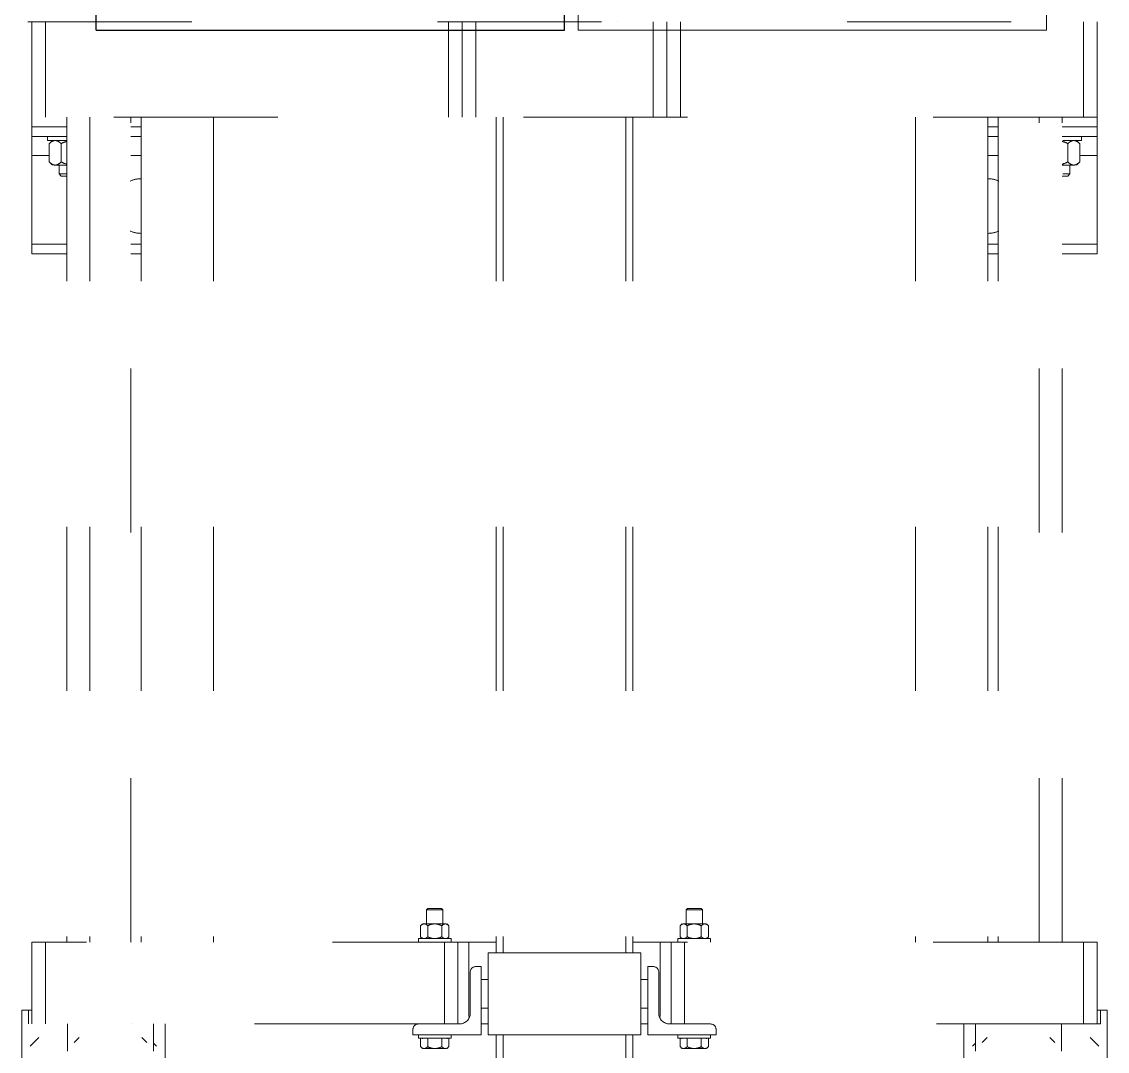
# Model space of a CAD drawing. Extents: x -181672 to 290600, y -29000 to 395522.
# Drawn here: x 4989 to 5784, y 33069 to 33823 of the extents above; entities that cross this region are included whole.
import ezdxf

# ---------------------------------------------------------------- set-up
doc = ezdxf.new("R2010")
doc.units = 0
doc.header["$LTSCALE"] = 10
doc.linetypes.add('XFM7Q20PCW-200K$0$ACAD_ISO03W100', pattern=[30, 12, -18])
for name, color, linetype, lineweight in [('XFM7P20PCW$0$M-PIPE--2', 252, 'Continuous', 9), ('XFM7P20PCW$0$M-PIPE--4', 252, 'Continuous', 9), ('XFM7Q20PCW-200K$0$PCW EQ (FUTURE)', 252, 'XFM7Q20PCW-200K$0$ACAD_ISO03W100', 9)]:
    doc.layers.add(name, color=color, linetype=linetype, lineweight=lineweight)
doc.layers.add('XFM7P20PCW$0$P-PCWR-20.7-P', color=252, linetype='Continuous')

# ---------------------------------------------------------------- blocks, each defined once
blk = doc.blocks.new('XFM7P20PCW$0$SL200')
for p, q in [((4.445, 17.145), (1.5875, 17.145)), ((1.5875, -17.145), (1.5875, 17.145)), ((4.445, -17.145), (4.445, 17.145)), ((1.5875, 12.303125), (0, 12.303125)), ((0, -12.303125), (0, 12.303125)), ((1.5875, -12.303125), (0, -12.303125)), ((4.445, -17.145), (1.5875, -17.145))]:
    blk.add_line(p, q)
blk = doc.blocks.new('XFM7P20PCW$0$A$C58ffb4ec')
for p, q in [((0, 25), (0, 22.142)), ((0, 25), (34.29, 25)), ((34.29, 25), (34.29, 22.142)), ((0, 22.142), (34.29, 22.142)), ((0, 2.858), (34.29, 2.858)), ((0, 0), (0, 2.858)), ((34.29, 0), (34.29, 2.858)), ((0, 0), (34.29, 0))]:
    blk.add_line(p, q)
for points in [[(5.64, 22.142), (5.64, 21.603, -0.184243), (4.354, 18.232, 0.231706), (4.354, 6.768, -0.184243), (5.64, 3.397), (5.64, 2.858)], [(28.65, 22.142), (28.65, 21.603, 0.184243), (29.936, 18.232, -0.231706), (29.936, 6.768, 0.184243), (28.65, 3.397), (28.65, 2.858)]]:
    blk.add_lwpolyline(points, format="xyb")
blk = doc.blocks.new('XFM7P20PCW$0$A$Ca4b834ba')
at = {"layer": 'XFM7P20PCW$0$M-PIPE--2', "xscale": 10.00000000000001, "yscale": 10.00000000000001, "zscale": 10.00000000000001}
blk.add_blockref('XFM7P20PCW$0$A$C58ffb4ec', (-397.95, -1860), dxfattribs=at)
at = {"layer": 'XFM7P20PCW$0$M-PIPE--4', "xscale": 10.00000000000002, "yscale": 10.00000000000002, "zscale": 10.00000000000002, "rotation": 90}
blk.add_blockref('XFM7P20PCW$0$SL200', (-226.5, -1654.45), dxfattribs=at)
at = {"layer": 'XFM7P20PCW$0$P-PCWR-20.7-P', "xscale": -10.00000000000001, "yscale": 10.00000000000001, "zscale": 10}
blk.add_blockref('XFM7P20PCW$0$A$C58ffb4ec', (297.95, -1860), dxfattribs=at)
at = {"layer": 'XFM7P20PCW$0$P-PCWR-20.7-P', "xscale": 10.00000000000002, "yscale": 10.00000000000002, "zscale": 10.00000000000002, "rotation": 90}
blk.add_blockref('XFM7P20PCW$0$SL200', (126.5, -1654.57), dxfattribs=at)
blk = doc.blocks.new('XFM7P20PCW')
at = {"rotation": 180}
blk.add_blockref('XFM7P20PCW$0$A$Ca4b834ba', (5341.38928, 32206.52495), dxfattribs=at)
blk = doc.blocks.new('XFM7Q20PCW-200K$0$T20_FG_LC1800_15_03 - T20_FG_LC1800_15_03-V1119-CUB_L40')
for p, q in [((-147.86, 748.7), (638.14, 748.7)), ((-144.86, 678.7), (-144.86, 748.7)), ((-134.86, 748.7), (-134.86, 678.7)), ((-71.28, 748.7), (-71.28, 748.7)), ((-69.21, 748.7), (-69.21, 748.7)), ((160.14, 748.7), (160.14, 678.7)), ((170.14, 678.7), (170.14, 748.7)), ((180.14, 748.7), (180.14, 678.7)), ((206.48, 748.7), (206.48, 748.7)), ((283.79, 748.7), (283.79, 748.7)), ((310.14, 748.7), (310.14, 678.7)), ((320.14, 678.7), (320.14, 748.7)), ((330.14, 748.7), (330.14, 678.7)), ((559.48, 748.7), (559.48, 748.7)), ((561.27, 748.7), (561.27, 748.7)), ((561.56, 748.7), (561.56, 748.7)), ((625.14, 748.7), (625.14, 678.7)), ((635.14, 678.7), (635.14, 748.7)), ((635.14, 678.7), (-144.86, 678.7)), ((-144.86, 678.7), (-144.86, 671.7)), ((-119.36, 678.7), (-119.36, 74.7)), ((-102.36, 678.7), (-102.36, 74.7)), ((-72.36, 74.7), (-72.36, 678.7)), ((-71.87, 678.7), (-71.87, 678.7)), ((-64.86, 678.7), (-64.86, 74.7)), ((-11.86, 678.7), (-11.86, 74.7)), ((195.14, 678.7), (195.14, 66.7)), ((200.14, 678.7), (200.14, 66.7)), ((290.14, 678.7), (290.14, 66.7)), ((295.14, 678.7), (295.14, 66.7)), ((502.14, 678.7), (502.14, 74.7)), ((555.14, 678.7), (555.14, 74.7)), ((562.49, 678.7), (562.49, 678.7)), ((562.64, 678.7), (562.64, 74.7)), ((592.64, 74.7), (592.64, 678.7)), ((609.64, 74.7), (609.64, 678.7)), ((635.14, 678.7), (635.14, 671.7)), ((-144.86, 671.7), (-119.36, 671.7)), ((-144.86, 671.7), (-144.86, 664.7)), ((-72.36, 671.7), (-64.86, 671.7)), ((555.14, 671.7), (562.64, 671.7)), ((609.64, 671.7), (635.14, 671.7)), ((635.14, 671.7), (635.14, 664.7)), ((-144.86, 664.7), (-144.86, 650.7)), ((-119.36, 664.7), (-144.86, 664.7)), ((-133.36, 664.7), (-133.36, 661.7)), ((-119.38, 661.7), (-133.36, 661.7)), ((-129.86, 661.7), (-132.18, 659.38)), ((-64.86, 664.7), (-72.36, 664.7)), ((562.64, 664.7), (555.14, 664.7)), ((609.64, 664.7), (635.14, 664.7)), ((610.08, 661.7), (623.64, 661.7)), ((622.46, 659.38), (620.14, 661.7)), ((623.64, 661.7), (623.64, 664.7)), ((635.14, 664.7), (635.14, 650.7)), ((-132.18, 646.02), (-132.18, 659.38)), ((-123.52, 659.38), (-123.52, 646.02)), ((613.8, 646.02), (613.8, 659.38)), ((622.46, 646.02), (622.46, 659.38)), ((-144.86, 650.7), (-132.18, 650.7)), ((-144.86, 650.7), (-144.86, 585.7)), ((-132.18, 646.02), (-129.86, 643.7)), ((-72.36, 650.7), (-64.86, 650.7)), ((555.14, 650.7), (562.64, 650.7)), ((620.14, 643.7), (622.46, 646.02)), ((622.46, 650.7), (635.14, 650.7)), ((635.14, 650.7), (635.14, 585.7)), ((-119.38, 643.7), (-127.85, 643.7)), ((-127.85, 643.7), (-127.85, 643.7)), ((-124.86, 643.9), (-124.86, 637.2)), ((-124.86, 637.2), (-123.36, 635.7)), ((-119.86, 637.2), (-124.86, 637.2)), ((618.13, 643.7), (609.66, 643.7)), ((610.14, 637.2), (615.14, 637.2)), ((613.64, 635.7), (615.14, 637.2)), ((615.14, 637.2), (615.14, 643.91)), ((618.13, 643.7), (618.13, 643.7)), ((-119.39, 635.7), (-123.36, 635.7)), ((609.67, 635.7), (613.64, 635.7)), ((-144.86, 585.7), (-119.36, 585.7)), ((-144.86, 578.7), (-144.86, 585.7)), ((-72.36, 585.7), (-64.86, 585.7)), ((555.14, 585.7), (562.64, 585.7)), ((609.64, 585.7), (635.14, 585.7)), ((635.14, 585.7), (635.14, 578.7)), ((-144.86, 578.7), (-119.36, 578.7)), ((-72.36, 578.7), (-64.86, 578.7)), ((555.14, 578.7), (562.64, 578.7)), ((609.64, 578.7), (635.14, 578.7)), ((145.14, 99.2), (144.14, 98.2)), ((144.14, 98.2), (144.14, 87.61)), ((156.14, 98.2), (144.14, 98.2)), ((155.14, 99.2), (145.14, 99.2)), ((156.14, 98.2), (155.14, 99.2)), ((156.14, 87.88), (156.14, 98.2)), ((335.14, 99.2), (334.14, 98.2)), ((334.14, 98.2), (334.14, 87.72)), ((334.14, 98.2), (346.14, 98.2)), ((345.14, 99.2), (335.14, 99.2)), ((346.14, 98.2), (345.14, 99.2)), ((346.14, 87.88), (346.14, 98.2)), ((141.14, 88), (139.75, 86.61)), ((157.93, 88), (142.34, 88)), ((142.34, 88), (142.34, 88)), ((157.93, 88), (157.93, 88)), ((160.53, 86.61), (159.14, 88)), ((160.53, 86.61), (159.14, 88)), ((331.14, 88), (329.75, 86.61)), ((347.93, 88), (332.34, 88)), ((332.34, 88), (332.34, 88)), ((347.93, 88), (347.93, 88)), ((350.53, 86.61), (349.14, 88)), ((139.75, 78.59), (139.75, 86.61)), ((144.94, 78.59), (144.94, 86.61)), ((155.33, 78.59), (155.33, 86.61)), ((160.53, 78.59), (160.53, 86.61)), ((329.75, 78.59), (329.75, 86.61)), ((334.94, 78.59), (334.94, 86.61)), ((345.33, 78.59), (345.33, 86.61)), ((350.53, 78.59), (350.53, 86.61)), ((195.14, 74.7), (-144.86, 74.7)), ((-144.86, 14.7), (-144.86, 74.7)), ((-134.86, 14.7), (-134.86, 74.7)), ((-71.87, 74.7), (-71.87, 74.7)), ((138.14, 77.2), (138.14, 74.7)), ((138.14, 77.2), (162.14, 77.2)), ((139.75, 78.59), (141.14, 77.2)), ((157.14, 14.7), (157.14, 74.7)), ((159.14, 77.2), (160.53, 78.59)), ((159.14, 77.2), (160.53, 78.59)), ((162.14, 74.7), (162.14, 77.2)), ((167.14, 14.7), (167.14, 74.7)), ((175.14, 20.29), (175.14, 74.7)), ((635.14, 74.7), (295.14, 74.7)), ((315.14, 20.29), (315.14, 74.7)), ((323.14, 14.7), (323.14, 74.7)), ((328.14, 77.2), (328.14, 74.7)), ((352.14, 77.2), (328.14, 77.2)), ((329.75, 78.59), (331.14, 77.2)), ((333.14, 74.7), (333.14, 14.7)), ((349.14, 77.2), (350.53, 78.59)), ((352.14, 74.7), (352.14, 77.2)), ((562.49, 74.7), (562.49, 74.7)), ((625.14, 74.7), (625.14, 14.7)), ((635.14, 14.7), (635.14, 74.7)), ((301.14, 66.7), (189.14, 66.7)), ((189.14, 66.7), (189.14, 6.7)), ((301.14, 6.7), (301.14, 66.7)), ((184.14, 56.7), (180.14, 56.7)), ((184.14, 6.7), (184.14, 56.7)), ((310.14, 56.7), (306.14, 56.7)), ((306.14, 56.7), (306.14, 6.7)), ((176.14, 52.7), (176.14, 22.7)), ((314.14, 22.7), (314.14, 52.7)), ((189.14, 47.2), (184.14, 47.2)), ((306.14, 47.2), (301.14, 47.2)), ((176.14, 36.7), (176.14, 36.7)), ((189.14, 36.7), (189.14, 36.7)), ((301.14, 36.7), (301.14, 36.7)), ((314.14, 36.7), (314.14, 36.7)), ((-152.36, 24.7), (-152.36, -10.3)), ((-152.36, 24.7), (-147.4, 24.7)), ((-147.4, 24.7), (-144.87, 24.7)), ((-147.4, 14.7), (-147.4, 24.68)), ((184.14, 26.2), (189.14, 26.2)), ((301.14, 26.2), (306.14, 26.2)), ((635.15, 24.7), (637.68, 24.7)), ((642.64, 24.7), (637.68, 24.7)), ((637.68, 14.7), (637.68, 24.68)), ((642.64, -10.3), (642.64, 24.7)), ((138.14, 14.7), (-147.4, 14.7)), ((-118.86, 14.7), (-118.86, -5.3)), ((-71.32, 14.7), (-71.32, 14.7)), ((-55.86, -5.3), (-55.86, 14.7)), ((-47.36, -10.3), (-47.36, 14.7)), ((134.14, 10.7), (134.14, 6.7)), ((168.14, 14.7), (138.14, 14.7)), ((189.14, 14.7), (184.14, 14.7)), ((306.14, 14.7), (301.14, 14.7)), ((352.14, 14.7), (322.14, 14.7)), ((637.68, 14.7), (352.14, 14.7)), ((356.14, 6.7), (356.14, 10.7)), ((537.64, 14.7), (537.64, -10.3)), ((546.14, 14.7), (546.14, -5.3)), ((561.27, 14.7), (561.27, 14.7)), ((561.6, 14.7), (561.6, 14.7)), ((609.14, -5.3), (609.14, 14.7)), ((-139.86, 4.7), (-146.05, -1.49)), ((-110.36, 4.7), (-113.92, 1.14)), ((-60.8, 1.14), (-64.36, 4.7)), ((-53.67, -1.49), (-55.86, 0.7)), ((134.14, 6.7), (184.14, 6.7)), ((138.14, 6.7), (138.14, 4.2)), ((162.14, 4.2), (138.14, 4.2)), ((139.75, -1.91), (139.75, 3.7)), ((141.14, 4.2), (141.14, 3.7)), ((144.94, -1.91), (144.94, 3.7)), ((150.14, 4.2), (150.14, 4.2)), ((155.33, 3.7), (155.33, -1.91)), ((159.14, 3.7), (159.14, 4.2)), ((160.53, -1.91), (160.53, 3.7)), ((162.14, 4.2), (162.14, 6.7)), ((189.14, 6.7), (301.14, 6.7)), ((195.14, 6.7), (195.14, -861.3)), ((200.14, 6.7), (200.14, -861.3)), ((290.14, 6.7), (290.14, -861.3)), ((295.14, 6.7), (295.14, -861.3)), ((306.14, 6.7), (356.14, 6.7)), ((328.14, 6.7), (328.14, 4.2)), ((328.14, 4.2), (352.14, 4.2)), ((329.75, -1.91), (329.75, 3.7)), ((331.14, 4.2), (331.14, 3.7)), ((334.94, -1.91), (334.94, 3.7)), ((340.14, 4.2), (340.14, 4.2)), ((345.33, 3.7), (345.33, -1.91)), ((349.14, 3.7), (349.14, 4.2)), ((350.53, -1.91), (350.53, 3.7)), ((352.14, 4.2), (352.14, 6.7)), ((546.14, 0.7), (543.95, -1.49)), ((554.64, 4.7), (551.08, 1.14)), ((604.2, 1.14), (600.64, 4.7)), ((636.33, -1.49), (630.14, 4.7)), ((139.75, -1.91), (141.14, -3.3)), ((142.34, -3.3), (142.34, -3.3)), ((150.14, -3.3), (142.34, -3.3)), ((150.14, -3.3), (157.93, -3.3)), ((157.93, -3.3), (157.93, -3.3)), ((159.14, -3.3), (160.53, -1.91)), ((329.75, -1.91), (331.14, -3.3)), ((332.34, -3.3), (332.34, -3.3)), ((340.14, -3.3), (332.34, -3.3)), ((340.14, -3.3), (347.93, -3.3)), ((347.93, -3.3), (347.93, -3.3)), ((349.14, -3.3), (350.53, -1.91))]:
    blk.add_line(p, q)
for centre, radius, start, end in [((-64.86, 613.7), 20, 90, 113.86485), ((555.14, 613.7), 20, 66.13515, 90), ((-64.86, 613.7), 20, 246.13515, 270), ((555.14, 613.7), 20, 270, 293.86485), ((180.14, 52.7), 4, 90, 180), ((310.14, 52.7), 4, 0, 90), ((168.14, 22.7), 8, 270, 0), ((322.14, 22.7), 8, 180, 270), ((138.14, 10.7), 4, 90, 180), ((352.14, 10.7), 4, 0, 90)]:
    blk.add_arc(centre, radius, start, end)
for points, knots in [([(-127.95, 661.69), (-128.68, 661.63), (-130.14, 661.2), (-131.51, 660.11), (-132.18, 659.38)], [-0.9796195, -0.9796195, -0.9796195, -0.9796195, -0.5, 0, 0, 0, 0]), ([(-132.18, 659.38), (-131.48, 660.12), (-130.09, 661.22), (-128.66, 661.65), (-127.95, 661.69)], [-1, -1, -1, -1, -0.5, -0.020707, -0.020707, -0.020707, -0.020707]), ([(622.46, 659.38), (621.76, 660.12), (620.37, 661.22), (618.93, 661.65), (618.22, 661.69)], [-1, -1, -1, -1, -0.5, -0.020707, -0.020707, -0.020707, -0.020707])]:
    blk.add_open_spline(points, degree=3, knots=knots)
for points in [[(-127.85, 661.7), (-127.08, 661.65), (-125.59, 661.22), (-124.2, 660.11), (-123.52, 659.38)], [(-123.52, 659.38), (-122.13, 660.12), (-120.71, 660.68), (-119.26, 661.07)], [(-119.33, 661.05), (-120.78, 660.66), (-122.17, 660.11), (-123.52, 659.38)], [(613.8, 659.38), (612.4, 660.12), (610.98, 660.68), (609.54, 661.07)], [(609.61, 661.05), (611.05, 660.66), (612.45, 660.11), (613.8, 659.38)], [(613.8, 659.38), (614.5, 660.12), (615.92, 661.24), (617.38, 661.67), (618.13, 661.7)], [(615.89, 661.05), (615.17, 660.66), (614.47, 660.11), (613.8, 659.38)], [(618.13, 661.7), (617.36, 661.65), (616.61, 661.44), (615.89, 661.05)], [(-132.18, 646.02), (-131.48, 645.28), (-130.06, 644.16), (-128.6, 643.73), (-127.85, 643.7)], [(-127.85, 643.7), (-128.62, 643.75), (-130.11, 644.18), (-131.51, 645.29), (-132.18, 646.02)], [(-123.52, 646.02), (-124.22, 645.28), (-125.64, 644.16), (-127.11, 643.73), (-127.85, 643.7)], [(-127.85, 643.7), (-127.08, 643.75), (-126.34, 643.97), (-125.62, 644.35)], [(-125.62, 644.35), (-124.9, 644.74), (-124.2, 645.29), (-123.52, 646.02)], [(-123.52, 646.02), (-122.84, 645.66), (-122.16, 645.34), (-121.47, 645.07)], [(-119.33, 644.35), (-120.78, 644.74), (-122.17, 645.29), (-123.52, 646.02)], [(613.8, 646.02), (612.4, 645.28), (610.98, 644.72), (609.54, 644.33)], [(611.77, 645.07), (612.46, 645.35), (613.13, 645.66), (613.8, 646.02)], [(613.8, 646.02), (614.5, 645.28), (615.92, 644.16), (617.38, 643.73), (618.13, 643.7)], [(618.13, 643.7), (618.9, 643.75), (620.39, 644.18), (621.78, 645.29), (622.46, 646.02)], [(139.75, 86.61), (140.15, 87.04), (140.99, 87.71), (141.88, 87.97), (142.34, 88)], [(142.34, 88), (142.79, 87.98), (143.23, 87.85), (143.66, 87.62)], [(144.94, 86.61), (144.54, 87.04), (143.7, 87.71), (142.8, 87.97), (142.34, 88)], [(143.68, 87.61), (143.25, 87.84), (142.8, 87.97), (142.34, 88)], [(143.91, 87.48), (144.26, 87.26), (144.6, 86.97), (144.94, 86.61)], [(144.94, 86.61), (144.61, 86.96), (144.27, 87.25), (143.92, 87.47)], [(150.14, 88), (149.24, 87.98), (147.49, 87.73), (145.78, 87.05), (144.94, 86.61)], [(155.33, 86.61), (154.52, 87.04), (152.85, 87.71), (151.06, 87.97), (150.14, 88)], [(157.93, 88), (157.49, 87.98), (156.61, 87.73), (155.75, 87.05), (155.33, 86.61)], [(156.37, 87.48), (156.02, 87.26), (155.67, 86.97), (155.33, 86.61)], [(155.33, 86.61), (155.67, 86.96), (156.01, 87.25), (156.36, 87.47)], [(156.59, 87.61), (157.02, 87.84), (157.47, 87.97), (157.93, 88)], [(157.93, 88), (157.49, 87.98), (157.05, 87.85), (156.61, 87.62)], [(157.93, 88), (158.38, 87.98), (159.26, 87.73), (160.11, 87.05), (160.53, 86.61)], [(332.34, 88), (331.9, 87.98), (331.02, 87.73), (330.16, 87.05), (329.75, 86.61)], [(334.94, 86.61), (334.54, 87.04), (333.7, 87.71), (332.8, 87.97), (332.34, 88)], [(332.34, 88), (332.79, 87.98), (333.23, 87.85), (333.66, 87.62)], [(333.68, 87.61), (333.25, 87.84), (332.8, 87.97), (332.34, 88)], [(333.91, 87.48), (334.26, 87.26), (334.6, 86.97), (334.94, 86.61)], [(334.94, 86.61), (334.61, 86.96), (334.27, 87.25), (333.92, 87.47)], [(340.14, 88), (339.24, 87.98), (337.49, 87.73), (335.78, 87.05), (334.94, 86.61)], [(345.33, 86.61), (344.52, 87.04), (342.85, 87.71), (341.06, 87.97), (340.14, 88)], [(347.93, 88), (347.49, 87.98), (346.61, 87.73), (345.75, 87.05), (345.33, 86.61)], [(346.37, 87.48), (346.02, 87.26), (345.67, 86.97), (345.33, 86.61)], [(345.33, 86.61), (345.67, 86.96), (346.01, 87.25), (346.36, 87.47)], [(346.59, 87.61), (347.02, 87.84), (347.47, 87.97), (347.93, 88)], [(347.93, 88), (347.49, 87.98), (347.05, 87.85), (346.61, 87.62)], [(350.53, 86.61), (350.12, 87.04), (349.29, 87.71), (348.39, 87.97), (347.93, 88)], [(145.92, 87.08), (145.59, 86.94), (145.27, 86.78), (144.94, 86.61)], [(144.94, 86.61), (145.26, 86.78), (145.58, 86.93), (145.91, 87.07)], [(154.35, 87.08), (154.68, 86.94), (155.01, 86.78), (155.33, 86.61)], [(155.33, 86.61), (155.02, 86.78), (154.69, 86.93), (154.37, 87.07)], [(335.92, 87.08), (335.59, 86.94), (335.27, 86.78), (334.94, 86.61)], [(334.94, 86.61), (335.26, 86.78), (335.58, 86.93), (335.91, 87.07)], [(344.35, 87.08), (344.68, 86.94), (345.01, 86.78), (345.33, 86.61)], [(345.33, 86.61), (345.02, 86.78), (344.69, 86.93), (344.37, 87.07)], [(139.75, 78.59), (140.15, 78.16), (140.99, 77.49), (141.88, 77.23), (142.34, 77.2)], [(142.34, 77.2), (142.79, 77.22), (143.67, 77.47), (144.52, 78.15), (144.94, 78.59)], [(143.68, 77.59), (143.25, 77.36), (142.8, 77.23), (142.34, 77.2)], [(144.94, 78.59), (144.54, 78.16), (144.12, 77.82), (143.68, 77.59)], [(150.14, 77.2), (149.24, 77.22), (147.49, 77.47), (145.78, 78.15), (144.94, 78.59)], [(150.14, 77.2), (151.03, 77.22), (152.79, 77.47), (154.49, 78.15), (155.33, 78.59)], [(152.82, 77.59), (151.95, 77.36), (151.06, 77.23), (150.14, 77.2)], [(155.33, 78.59), (154.52, 78.16), (153.69, 77.82), (152.82, 77.59)], [(155.33, 78.59), (155.74, 78.16), (156.58, 77.49), (157.47, 77.23), (157.93, 77.2)], [(160.53, 78.59), (160.12, 78.16), (159.29, 77.49), (158.39, 77.23), (157.93, 77.2)], [(329.75, 78.59), (330.15, 78.16), (330.99, 77.49), (331.88, 77.23), (332.34, 77.2)], [(332.34, 77.2), (332.79, 77.22), (333.67, 77.47), (334.52, 78.15), (334.94, 78.59)], [(333.68, 77.59), (333.25, 77.36), (332.8, 77.23), (332.34, 77.2)], [(334.94, 78.59), (334.54, 78.16), (334.12, 77.82), (333.68, 77.59)], [(340.14, 77.2), (339.24, 77.22), (337.49, 77.47), (335.78, 78.15), (334.94, 78.59)], [(340.14, 77.2), (341.03, 77.22), (342.79, 77.47), (344.49, 78.15), (345.33, 78.59)], [(342.82, 77.59), (341.95, 77.36), (341.06, 77.23), (340.14, 77.2)], [(345.33, 78.59), (344.52, 78.16), (343.69, 77.82), (342.82, 77.59)], [(347.93, 77.2), (347.49, 77.22), (346.61, 77.47), (345.75, 78.15), (345.33, 78.59)], [(350.53, 78.59), (350.12, 78.16), (349.29, 77.49), (348.39, 77.23), (347.93, 77.2)], [(139.75, -1.91), (140.15, -2.34), (140.99, -3.01), (141.88, -3.27), (142.34, -3.3)], [(142.34, -3.3), (142.79, -3.28), (143.67, -3.03), (144.52, -2.35), (144.94, -1.91)], [(143.68, -2.91), (143.25, -3.14), (142.8, -3.27), (142.34, -3.3)], [(144.94, -1.91), (144.54, -2.34), (144.12, -2.68), (143.68, -2.91)], [(150.14, -3.3), (149.24, -3.28), (147.49, -3.03), (145.78, -2.35), (144.94, -1.91)], [(150.14, -3.3), (151.03, -3.28), (152.79, -3.03), (154.49, -2.35), (155.33, -1.91)], [(152.82, -2.91), (151.95, -3.14), (151.06, -3.27), (150.14, -3.3)], [(155.33, -1.91), (154.52, -2.34), (153.69, -2.68), (152.82, -2.91)], [(157.93, -3.3), (157.49, -3.28), (156.61, -3.03), (155.75, -2.35), (155.33, -1.91)], [(157.93, -3.3), (158.38, -3.28), (159.26, -3.03), (160.11, -2.35), (160.53, -1.91)], [(332.34, -3.3), (331.9, -3.28), (331.02, -3.03), (330.16, -2.35), (329.75, -1.91)], [(332.34, -3.3), (332.79, -3.28), (333.67, -3.03), (334.52, -2.35), (334.94, -1.91)], [(333.68, -2.91), (333.25, -3.14), (332.8, -3.27), (332.34, -3.3)], [(334.94, -1.91), (334.54, -2.34), (334.12, -2.68), (333.68, -2.91)], [(334.94, -1.91), (335.75, -2.34), (337.43, -3.01), (339.22, -3.27), (340.14, -3.3)], [(340.14, -3.3), (341.03, -3.28), (342.79, -3.03), (344.49, -2.35), (345.33, -1.91)], [(342.82, -2.91), (341.95, -3.14), (341.06, -3.27), (340.14, -3.3)], [(345.33, -1.91), (344.52, -2.34), (343.69, -2.68), (342.82, -2.91)], [(347.93, -3.3), (347.49, -3.28), (346.61, -3.03), (345.75, -2.35), (345.33, -1.91)], [(350.53, -1.91), (350.12, -2.34), (349.29, -3.01), (348.39, -3.27), (347.93, -3.3)]]:
    blk.add_open_spline(points, degree=3)
blk = doc.blocks.new('XFM7Q20PCW-200K')
at = {"layer": 'XFM7Q20PCW-200K$0$PCW EQ (FUTURE)'}
blk.add_blockref('XFM7Q20PCW-200K$0$T20_FG_LC1800_15_03 - T20_FG_LC1800_15_03-V1119-CUB_L40', (5141.25, 33074.14), dxfattribs=at)

msp = doc.modelspace()

# ---------------------------------------------------------------- block references
for name in ['XFM7P20PCW', 'XFM7Q20PCW-200K']:
    msp.add_blockref(name, (0, 0))

doc.saveas('drawing.dxf')
